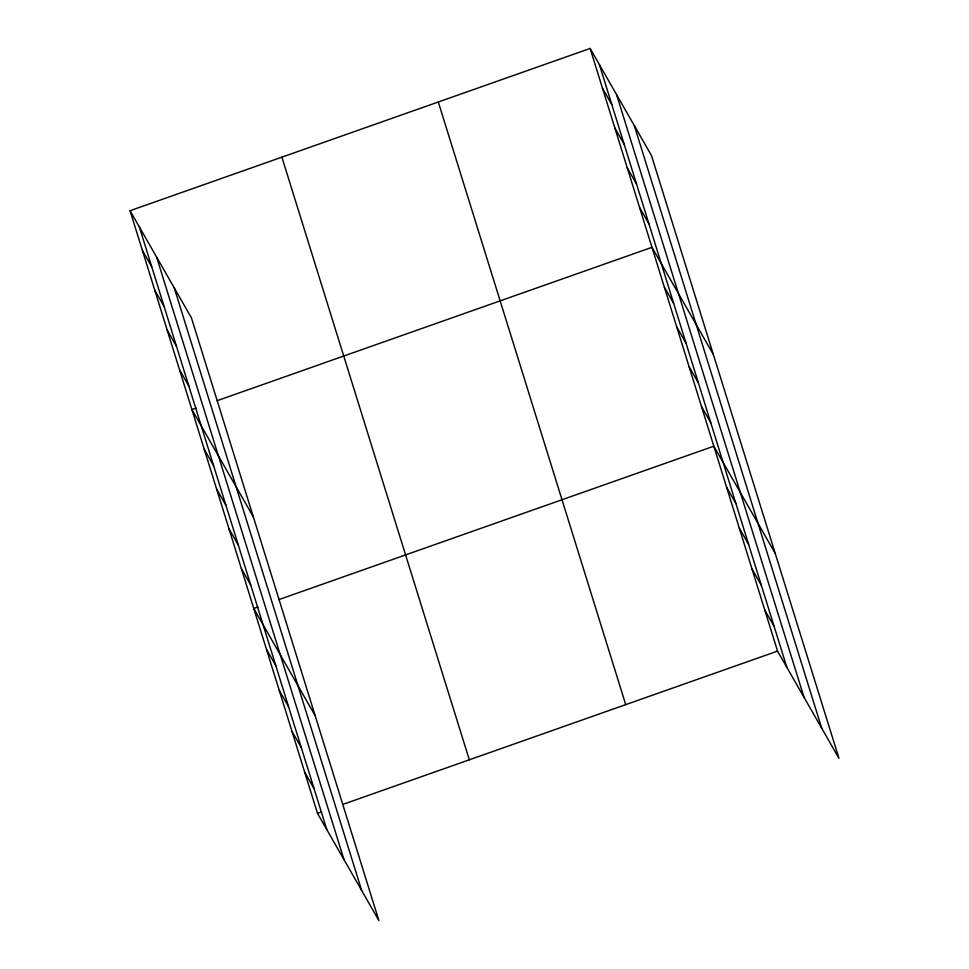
<?xml version="1.0" encoding="UTF-8"?>
<svg xmlns="http://www.w3.org/2000/svg" width="969" height="969" viewBox="0 0 969 969"><rect width="100%" height="100%" fill="white"/><g stroke="black" fill="none" stroke-linecap="round" stroke-linejoin="round"><path stroke-width="1.45" d="M130.052 210.709L191.45 317.905L378.879 920.55L317.493 813.354L130.052 210.709L590.121 48.45L651.507 155.646L838.948 758.291L777.55 651.095L590.121 48.45M196.126 408.094L191.91 409.584L253.297 516.78M217.213 400.657L651.967 247.325L713.366 354.521M257.984 606.969L253.769 608.459L315.155 715.655M279.072 599.532L713.826 446.2L775.212 553.396M317.493 813.354L321.708 811.865M342.796 804.427L777.55 651.095M602.488 88.227L611.79 104.47M614.855 128.005L624.157 144.236M627.234 167.77L636.536 184.013M639.601 207.548L648.903 223.791M664.346 287.103L673.649 303.333M676.713 326.868L686.016 343.111M689.08 366.645L698.383 382.888M701.459 406.423L710.749 422.666M726.568 487.177L735.871 503.42M739.311 528.153L748.613 544.396M752.065 569.13L761.368 585.373M764.807 610.119L774.11 626.362M142.431 250.487L151.733 266.729M154.798 290.264L164.1 306.507M167.165 330.029L176.467 346.272M179.544 369.807L188.846 386.05M204.277 449.362L213.58 465.604M216.656 489.127L225.959 505.37M229.023 528.904L238.326 545.147M241.39 568.682L250.692 584.925M266.511 649.436L275.814 665.679M279.254 690.412L288.556 706.655M291.996 731.389L301.298 747.632M304.75 772.378L314.053 788.621M634.32 125.631L821.748 728.276M616.611 94.708L804.04 697.353M599.423 64.693L786.852 667.338M438.303 101.999L625.732 704.645M281.882 157.16L469.311 759.805M174.263 287.89L361.691 890.535M156.554 256.967L343.983 859.612M139.354 226.952L326.795 829.597"/></g></svg>
